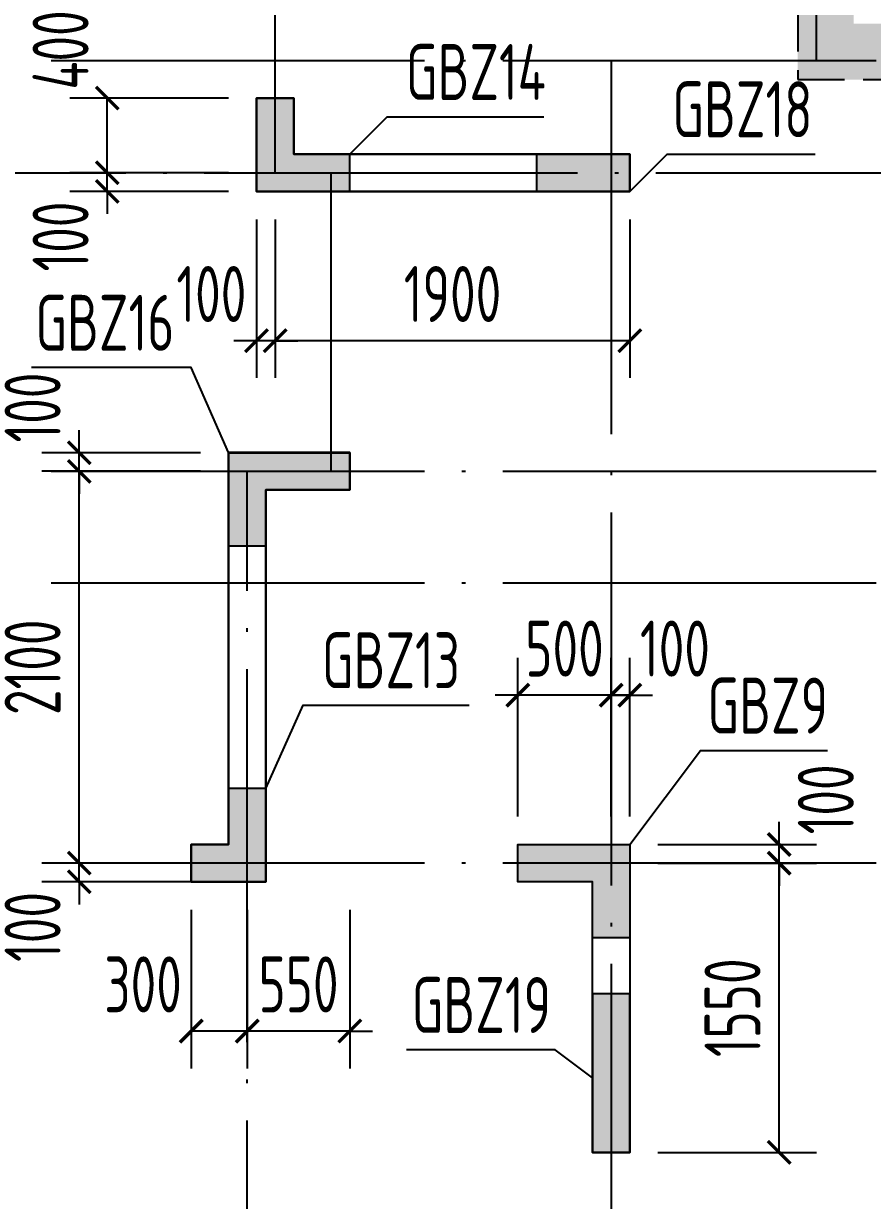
# Model space of a CAD drawing. Extents: x -668857 to 143095, y -247466 to 228182.
# Drawn here: x -315325 to -310776, y 204330 to 210638 of the extents above; entities that cross this region are included whole.
import ezdxf
from ezdxf.enums import TextEntityAlignment as Align

# ---------------------------------------------------------------- set-up
doc = ezdxf.new("R2010")
doc.units = 0
doc.header["$LTSCALE"] = 1000
doc.linetypes.add('DASH', pattern=[0.35, 0.25, -0.1])
doc.linetypes.add('DOTE', pattern=[2.42, 2, -0.2, 0.02, -0.2])
doc.layers.get('0').update_dxf_attribs({"linetype": 'CONTINUOUS'})
doc.layers.get('DEFPOINTS').update_dxf_attribs({"linetype": 'CONTINUOUS'})
for name, color, linetype in [('A-DOTE', 10, 'DOTE'), ('COLU_DE_TEXT', 7, 'CONTINUOUS'), ('LABEL', 1, 'CONTINUOUS'), ('S-Q墙填充', 252, 'CONTINUOUS'), ('S-Q墙实线', 6, 'CONTINUOUS'), ('S-Q墙标注', 3, 'CONTINUOUS'), ('S-Q墙虚线', 6, 'DASH'), ('S-X详图填充', 252, 'CONTINUOUS'), ('S-X详图实线', 4, 'CONTINUOUS')]:
    doc.layers.add(name, color=color, linetype=linetype)
doc.styles.add('TSSD_REIN', font='tssdeng.shx', dxfattribs={"width": 0.7, "height": 300, "bigfont": 'tssdchn.shx'})
doc.styles.add('结构文字', font='zstxt.shx', dxfattribs={"width": 0.7, "bigfont": 'zshz.shx'})
doc.dimstyles.new('STRUCK', dxfattribs={"dimtxt": 400, "dimasz": 121, "dimexe": 200, "dimexo": 150, "dimgap": 115, "dimtad": 1, "dimdec": 0, "dimdsep": 46, "dimtxsty": '结构文字', "dimblk": 'ARCHTICK', "dimcen": 400, "dimclrd": 3, "dimclre": 3, "dimclrt": 7, "dimadec": 0, "dimazin": 0, "dimtfac": 1, "dimtdec": 0, "dimtix": 1, "dimtmove": 2, "dimatfit": 3, "dimldrblk": '_DIMX', "dimfxl": 0, "dimtolj": 1, "dimtzin": 0, "dimarcsym": 0})

# ---------------------------------------------------------------- blocks, each defined once
blk = doc.blocks.new('20210726.16350016')
at = {"layer": 'A-DOTE'}
for p, q in [((18500, 13100.3), (18500, 21100)), ((21400, 13700), (21400, 21100)), ((55600, 13700), (3600, 13700)), ((20299.8, 13700), (20300, 3600)), ((3600, 13100.3), (55600, 13100.3)), ((18800, 11500), (18800, 13100)), ((55600, 11500), (3600, 11500)), ((18350, 3600.1), (18350, 11500)), ((55600, 10900), (3600, 10900)), ((55600, 9400), (3600, 9400))]:
    blk.add_line(p, q, dxfattribs=at)
blk = doc.blocks.new('_ArchTick')
at = {"color": 0, "linetype": 'ByBlock', "const_width": 0.15}
blk.add_lwpolyline([(-0.5, -0.5), (0.5, 0.5)], dxfattribs=at)
blk = doc.blocks.new('*D726')
at = {"layer": 'DEFPOINTS', "color": 0}
for p in [(-314876.1, 209838.5), (-314076.1, 209838.5), (-314076.1, 209738.5)]:
    blk.add_point(p, dxfattribs=at)
at = {"layer": 'S-Q墙标注', "color": 3, "lineweight": -2}
for p, q in [((-314876.1, 209838.5), (-314876.1, 209959.5)), ((-314226.1, 209838.5), (-315076.1, 209838.5)), ((-314876.1, 209738.5), (-314876.1, 209838.5)), ((-314226.1, 209738.5), (-315076.1, 209738.5)), ((-314876.1, 209738.5), (-314876.1, 209617.5))]:
    blk.add_line(p, q, dxfattribs=at)
at = {"layer": 'S-Q墙标注', "color": 3, "lineweight": -2, "xscale": 121, "yscale": 121, "zscale": 121}
for p, rotation in [((-314876.1, 209838.5), 270), ((-314876.1, 209738.5), 90)]:
    blk.add_blockref('_ArchTick', p, dxfattribs=dict(at, rotation=rotation))
at = {"layer": 'S-Q墙标注', "color": 7, "insert": (-315126.1, 209496.6), "char_height": 300, "attachment_point": 5, "rotation": 90, "style": 'TSSD_REIN'}
blk.add_mtext('\\A1;100', dxfattribs=at)
blk = doc.blocks.new('_DIMX')
blk.add_line((-150, 0), (150, 0))
at = {"const_width": 50}
blk.add_lwpolyline([(-70, -70), (70, 70)], dxfattribs=at)
blk = doc.blocks.new('*D727')
at = {"layer": 'DEFPOINTS', "color": 0}
for p in [(-314876.1, 210238.5), (-314076.1, 210238.5), (-314076.1, 209838.5)]:
    blk.add_point(p, dxfattribs=at)
at = {"layer": 'S-Q墙标注', "color": 3, "lineweight": -2}
for p, q in [((-314226.1, 210238.5), (-315076.1, 210238.5)), ((-314876.1, 209838.5), (-314876.1, 210238.5)), ((-314226.1, 209838.5), (-315076.1, 209838.5))]:
    blk.add_line(p, q, dxfattribs=at)
at = {"layer": 'S-Q墙标注', "color": 3, "lineweight": -2, "xscale": 121, "yscale": 121, "zscale": 121}
for p, rotation in [((-314876.1, 210238.5), 90), ((-314876.1, 209838.5), 270)]:
    blk.add_blockref('_ArchTick', p, dxfattribs=dict(at, rotation=rotation))
at = {"layer": 'S-Q墙标注', "color": 7, "insert": (-315126.1, 210496.6), "char_height": 300, "attachment_point": 5, "rotation": 90, "style": 'TSSD_REIN'}
blk.add_mtext('\\A1;400', dxfattribs=at)
blk = doc.blocks.new('*D728')
at = {"layer": 'DEFPOINTS', "color": 0}
for p in [(-313976.1, 209738.5), (-312076.1, 209738.5), (-313976.1, 208938.5)]:
    blk.add_point(p, dxfattribs=at)
at = {"layer": 'S-Q墙标注', "color": 3, "lineweight": -2}
for p, q in [((-313976.1, 209588.5), (-313976.1, 208738.5)), ((-312076.1, 209588.5), (-312076.1, 208738.5)), ((-312076.1, 208938.5), (-313976.1, 208938.5))]:
    blk.add_line(p, q, dxfattribs=at)
at = {"layer": 'S-Q墙标注', "color": 3, "lineweight": -2, "xscale": 121, "yscale": 121, "zscale": 121, "rotation": 180}
blk.add_blockref('_ArchTick', (-313976.1, 208938.5), dxfattribs=at)
at = {"layer": 'S-Q墙标注', "color": 3, "lineweight": -2, "xscale": 121, "yscale": 121, "zscale": 121}
blk.add_blockref('_ArchTick', (-312076.1, 208938.5), dxfattribs=at)
at = {"layer": 'S-Q墙标注', "color": 7, "insert": (-313026.1, 209188.5), "char_height": 300, "attachment_point": 5, "style": 'TSSD_REIN'}
blk.add_mtext('\\A1;1900', dxfattribs=at)
blk = doc.blocks.new('*D729')
at = {"layer": 'DEFPOINTS', "color": 0}
for p in [(-314076.1, 209738.5), (-313976.1, 209738.5), (-314076.1, 208938.5)]:
    blk.add_point(p, dxfattribs=at)
at = {"layer": 'S-Q墙标注', "color": 3, "lineweight": -2}
for p, q in [((-314076.1, 209588.5), (-314076.1, 208738.5)), ((-313976.1, 209588.5), (-313976.1, 208738.5)), ((-314076.1, 208938.5), (-314197.1, 208938.5)), ((-313976.1, 208938.5), (-314076.1, 208938.5)), ((-313976.1, 208938.5), (-313855.1, 208938.5))]:
    blk.add_line(p, q, dxfattribs=at)
at = {"layer": 'S-Q墙标注', "color": 3, "lineweight": -2, "xscale": 121, "yscale": 121, "zscale": 121}
blk.add_blockref('_ArchTick', (-314076.1, 208938.5), dxfattribs=at)
at = {"layer": 'S-Q墙标注', "color": 3, "lineweight": -2, "xscale": 121, "yscale": 121, "zscale": 121, "rotation": 180}
blk.add_blockref('_ArchTick', (-313976.1, 208938.5), dxfattribs=at)
at = {"layer": 'S-Q墙标注', "color": 7, "insert": (-314318.1, 209188.5), "char_height": 300, "attachment_point": 5, "style": 'TSSD_REIN'}
blk.add_mtext('\\A1;100', dxfattribs=at)
blk = doc.blocks.new('*D734')
at = {"layer": 'DEFPOINTS', "color": 0}
for p in [(-314126.1, 206038.2), (-313576.3, 206038.2), (-314126.1, 205238.2)]:
    blk.add_point(p, dxfattribs=at)
at = {"layer": 'S-Q墙标注', "color": 3, "lineweight": -2}
for p, q in [((-314126.1, 205888.2), (-314126.1, 205038.2)), ((-313576.3, 205888.2), (-313576.3, 205038.2)), ((-314126.1, 205238.2), (-314247.1, 205238.2)), ((-313576.3, 205238.2), (-314126.1, 205238.2)), ((-313576.3, 205238.2), (-313455.3, 205238.2))]:
    blk.add_line(p, q, dxfattribs=at)
at = {"layer": 'S-Q墙标注', "color": 3, "lineweight": -2, "xscale": 121, "yscale": 121, "zscale": 121}
blk.add_blockref('_ArchTick', (-314126.1, 205238.2), dxfattribs=at)
at = {"layer": 'S-Q墙标注', "color": 3, "lineweight": -2, "xscale": 121, "yscale": 121, "zscale": 121, "rotation": 180}
blk.add_blockref('_ArchTick', (-313576.3, 205238.2), dxfattribs=at)
at = {"layer": 'S-Q墙标注', "color": 7, "insert": (-313851.2, 205488.2), "char_height": 300, "attachment_point": 5, "style": 'TSSD_REIN'}
blk.add_mtext('\\A1;550', dxfattribs=at)
blk = doc.blocks.new('*D735')
at = {"layer": 'DEFPOINTS', "color": 0}
for p in [(-314426.1, 206038.2), (-314126.1, 206038.2), (-314426.1, 205238.2)]:
    blk.add_point(p, dxfattribs=at)
at = {"layer": 'S-Q墙标注', "color": 3, "lineweight": -2}
for p, q in [((-314426.1, 205888.2), (-314426.1, 205038.2)), ((-314126.1, 205888.2), (-314126.1, 205038.2)), ((-314126.1, 205238.2), (-314426.1, 205238.2))]:
    blk.add_line(p, q, dxfattribs=at)
at = {"layer": 'S-Q墙标注', "color": 3, "lineweight": -2, "xscale": 121, "yscale": 121, "zscale": 121, "rotation": 180}
blk.add_blockref('_ArchTick', (-314426.1, 205238.2), dxfattribs=at)
at = {"layer": 'S-Q墙标注', "color": 3, "lineweight": -2, "xscale": 121, "yscale": 121, "zscale": 121}
blk.add_blockref('_ArchTick', (-314126.1, 205238.2), dxfattribs=at)
at = {"layer": 'S-Q墙标注', "color": 7, "insert": (-314684.2, 205488.2), "char_height": 300, "attachment_point": 5, "style": 'TSSD_REIN'}
blk.add_mtext('\\A1;300', dxfattribs=at)
blk = doc.blocks.new('*D847')
at = {"layer": 'DEFPOINTS', "color": 0}
for p in [(-312076.1, 206138.2), (-311276.1, 206138.2), (-312076.2, 204587.9)]:
    blk.add_point(p, dxfattribs=at)
at = {"layer": 'S-Q墙标注', "color": 3, "lineweight": -2}
for p, q in [((-311926.1, 206138.2), (-311076.1, 206138.2)), ((-311276.1, 204587.9), (-311276.1, 206138.2)), ((-311926.2, 204587.9), (-311076.1, 204587.9))]:
    blk.add_line(p, q, dxfattribs=at)
at = {"layer": 'S-Q墙标注', "color": 3, "lineweight": -2, "xscale": 121, "yscale": 121, "zscale": 121}
for p, rotation in [((-311276.1, 206138.2), 90), ((-311276.1, 204587.9), 270)]:
    blk.add_blockref('_ArchTick', p, dxfattribs=dict(at, rotation=rotation))
at = {"layer": 'S-Q墙标注', "color": 7, "insert": (-311526.1, 205363.1), "char_height": 300, "attachment_point": 5, "rotation": 90, "style": 'TSSD_REIN'}
blk.add_mtext('\\A1;1550', dxfattribs=at)
blk = doc.blocks.new('*D848')
at = {"layer": 'DEFPOINTS', "color": 0}
for p in [(-312076.1, 206238.2), (-311276.1, 206238.2), (-312076.1, 206138.2)]:
    blk.add_point(p, dxfattribs=at)
at = {"layer": 'S-Q墙标注', "color": 3, "lineweight": -2}
for p, q in [((-311276.1, 206238.2), (-311276.1, 206359.2)), ((-311926.1, 206238.2), (-311076.1, 206238.2)), ((-311276.1, 206138.2), (-311276.1, 206238.2)), ((-311926.1, 206138.2), (-311076.1, 206138.2)), ((-311276.1, 206138.2), (-311276.1, 206017.2))]:
    blk.add_line(p, q, dxfattribs=at)
at = {"layer": 'S-Q墙标注', "color": 3, "lineweight": -2, "xscale": 121, "yscale": 121, "zscale": 121}
for p, rotation in [((-311276.1, 206238.2), 270), ((-311276.1, 206138.2), 90)]:
    blk.add_blockref('_ArchTick', p, dxfattribs=dict(at, rotation=rotation))
at = {"layer": 'S-Q墙标注', "color": 7, "insert": (-311026.1, 206480.1), "char_height": 300, "attachment_point": 5, "rotation": 90, "style": 'TSSD_REIN'}
blk.add_mtext('\\A1;100', dxfattribs=at)
blk = doc.blocks.new('*D849')
at = {"layer": 'DEFPOINTS', "color": 0}
for p in [(-312176.2, 207038.2), (-312176.2, 206238.2), (-312076.2, 206238.2)]:
    blk.add_point(p, dxfattribs=at)
at = {"layer": 'S-Q墙标注', "color": 3, "lineweight": -2}
for p, q in [((-312176.2, 206388.2), (-312176.2, 207238.2)), ((-312076.2, 206388.2), (-312076.2, 207238.2)), ((-312176.2, 207038.2), (-312297.2, 207038.2)), ((-312076.2, 207038.2), (-312176.2, 207038.2)), ((-312076.2, 207038.2), (-311955.2, 207038.2))]:
    blk.add_line(p, q, dxfattribs=at)
at = {"layer": 'S-Q墙标注', "color": 3, "lineweight": -2, "xscale": 121, "yscale": 121, "zscale": 121}
blk.add_blockref('_ArchTick', (-312176.2, 207038.2), dxfattribs=at)
at = {"layer": 'S-Q墙标注', "color": 3, "lineweight": -2, "xscale": 121, "yscale": 121, "zscale": 121, "rotation": 180}
blk.add_blockref('_ArchTick', (-312076.2, 207038.2), dxfattribs=at)
at = {"layer": 'S-Q墙标注', "color": 7, "insert": (-311834.3, 207288.2), "char_height": 300, "attachment_point": 5, "style": 'TSSD_REIN'}
blk.add_mtext('\\A1;100', dxfattribs=at)
blk = doc.blocks.new('*D850')
at = {"layer": 'DEFPOINTS', "color": 0}
for p in [(-312676.2, 207038.2), (-312676.2, 206238.2), (-312176.2, 206238.2)]:
    blk.add_point(p, dxfattribs=at)
at = {"layer": 'S-Q墙标注', "color": 3, "lineweight": -2}
for p, q in [((-312676.2, 206388.2), (-312676.2, 207238.2)), ((-312176.2, 206388.2), (-312176.2, 207238.2)), ((-312676.2, 207038.2), (-312797.2, 207038.2)), ((-312176.2, 207038.2), (-312676.2, 207038.2)), ((-312176.2, 207038.2), (-312055.2, 207038.2))]:
    blk.add_line(p, q, dxfattribs=at)
at = {"layer": 'S-Q墙标注', "color": 3, "lineweight": -2, "xscale": 121, "yscale": 121, "zscale": 121}
blk.add_blockref('_ArchTick', (-312676.2, 207038.2), dxfattribs=at)
at = {"layer": 'S-Q墙标注', "color": 3, "lineweight": -2, "xscale": 121, "yscale": 121, "zscale": 121, "rotation": 180}
blk.add_blockref('_ArchTick', (-312176.2, 207038.2), dxfattribs=at)
at = {"layer": 'S-Q墙标注', "color": 7, "insert": (-312426.2, 207288.2), "char_height": 300, "attachment_point": 5, "style": 'TSSD_REIN'}
blk.add_mtext('\\A1;500', dxfattribs=at)
blk = doc.blocks.new('*D866')
at = {"layer": 'DEFPOINTS', "color": 0}
for p in [(-315026.1, 206138.2), (-314226.1, 206138.2), (-314226.1, 206038.2)]:
    blk.add_point(p, dxfattribs=at)
at = {"layer": 'S-Q墙标注', "color": 3, "lineweight": -2}
for p, q in [((-315026.1, 206138.2), (-315026.1, 206259.2)), ((-314376.1, 206138.2), (-315226.1, 206138.2)), ((-315026.1, 206038.2), (-315026.1, 206138.2)), ((-314376.1, 206038.2), (-315226.1, 206038.2)), ((-315026.1, 206038.2), (-315026.1, 205917.2))]:
    blk.add_line(p, q, dxfattribs=at)
at = {"layer": 'S-Q墙标注', "color": 3, "lineweight": -2, "xscale": 121, "yscale": 121, "zscale": 121}
for p, rotation in [((-315026.1, 206138.2), 270), ((-315026.1, 206038.2), 90)]:
    blk.add_blockref('_ArchTick', p, dxfattribs=dict(at, rotation=rotation))
at = {"layer": 'S-Q墙标注', "color": 7, "insert": (-315276.1, 205796.3), "char_height": 300, "attachment_point": 5, "rotation": 90, "style": 'TSSD_REIN'}
blk.add_mtext('\\A1;100', dxfattribs=at)
blk = doc.blocks.new('*D867')
at = {"layer": 'DEFPOINTS', "color": 0}
for p in [(-315026.1, 208238.2), (-314226.1, 208238.2), (-314226.1, 206138.2)]:
    blk.add_point(p, dxfattribs=at)
at = {"layer": 'S-Q墙标注', "color": 3, "lineweight": -2}
for p, q in [((-314376.1, 208238.2), (-315226.1, 208238.2)), ((-315026.1, 206138.2), (-315026.1, 208238.2)), ((-314376.1, 206138.2), (-315226.1, 206138.2))]:
    blk.add_line(p, q, dxfattribs=at)
at = {"layer": 'S-Q墙标注', "color": 3, "lineweight": -2, "xscale": 121, "yscale": 121, "zscale": 121}
for p, rotation in [((-315026.1, 208238.2), 90), ((-315026.1, 206138.2), 270)]:
    blk.add_blockref('_ArchTick', p, dxfattribs=dict(at, rotation=rotation))
at = {"layer": 'S-Q墙标注', "color": 7, "insert": (-315276.1, 207188.2), "char_height": 300, "attachment_point": 5, "rotation": 90, "style": 'TSSD_REIN'}
blk.add_mtext('\\A1;2100', dxfattribs=at)
blk = doc.blocks.new('*D868')
at = {"layer": 'DEFPOINTS', "color": 0}
for p in [(-315026.1, 208338.2), (-314226.1, 208338.2), (-314226.1, 208238.2)]:
    blk.add_point(p, dxfattribs=at)
at = {"layer": 'S-Q墙标注', "color": 3, "lineweight": -2}
for p, q in [((-315026.1, 208338.2), (-315026.1, 208459.2)), ((-314376.1, 208338.2), (-315226.1, 208338.2)), ((-315026.1, 208238.2), (-315026.1, 208338.2)), ((-314376.1, 208238.2), (-315226.1, 208238.2)), ((-315026.1, 208238.2), (-315026.1, 208117.2))]:
    blk.add_line(p, q, dxfattribs=at)
at = {"layer": 'S-Q墙标注', "color": 3, "lineweight": -2, "xscale": 121, "yscale": 121, "zscale": 121}
for p, rotation in [((-315026.1, 208338.2), 270), ((-315026.1, 208238.2), 90)]:
    blk.add_blockref('_ArchTick', p, dxfattribs=dict(at, rotation=rotation))
at = {"layer": 'S-Q墙标注', "color": 7, "insert": (-315276.1, 208580.1), "char_height": 300, "attachment_point": 5, "rotation": 90, "style": 'TSSD_REIN'}
blk.add_mtext('\\A1;100', dxfattribs=at)

msp = doc.modelspace()

# ---------------------------------------------------------------- hatches: boundary and pattern name
at = {"layer": 'S-Q墙填充', "ltscale": 0.5}
h = msp.add_hatch(dxfattribs=at)
h.set_pattern_fill('ARMORED', color=252, scale=30, style=0)
h.set_pattern_definition([(50, (-376939.88, 173170.09), (215.17805, -18.82564), [22.5, -247.5]), (355, (-376939.88, 173170.09), (-41.6254, 225.65764), [18, -198]), (100.4514, (-376921.95, 173168.52), (173.5528, 206.83186), [19.12206, -210.34263]), (46.1842, (-376939.88, 173230.09), (320.1723, -49.6557), [33.75, -371.25]), (96.6356, (-376913.2, 173225.95), (280.3988, 292.2354), [28.6831, -315.5139]), (351.1842, (-376939.88, 173230.1), (280.3986, 292.2356), [27, -297]), (21, (-376909.88, 173215.09), (179.07212, -120.78567), [22.5, -247.5]), (326, (-376909.88, 173215.09), (72.9946, 217.545), [18, -198]), (71.4514, (-376894.95, 173205.02), (252.0668, 96.75915), [19.12206, -210.34263]), (37.5, (-376939.88, 173170.085), (3.647957, 99.868156), [0, -195.6, 0, -201, 0, -198.75]), (7.5, (-376939.88, 173170.09), (78.92086, 118.32351), [0, -114.6, 0, -191.1, 0, -75.75]), (327.5, (-377006.78, 173170.085), (160.14673, -6.76646), [0, -75, 0, -234, 0, -310.5]), (317.5, (-377036.78, 173170.09), (174.95585, 30.0315), [0, -97.5, 0, -155.4, 0, -220.5]), (45, (-376939.88, 173170.09), (-106.06602, 106.06602), [])])
h.paths.add_polyline_path([(-285876.04, 212438.23), (-286525.96, 212438.23), (-288176.02, 212438.23), (-288776.24, 212438.23), (-288776.38, 212688.23), (-291975.97, 212688.23), (-291976.06, 212438.23), (-292575.99, 212438.23), (-294176.22, 212438.23), (-294876.13, 212438.23), (-294876.13, 211438.23), (-294876.13, 210638.23), (-307576.14, 210638.23), (-308026.14, 210638.23), (-308926.22, 210638.23), (-309376.13, 210638.23), (-310876.13, 210638.23), (-310876.13, 211438.23), (-310876.13, 212438.23), (-311526.05, 212438.23), (-313176.52, 212438.23), (-313776.13, 212438.23), (-313776.13, 212688.23), (-316976.13, 212688.23), (-316976.13, 212438.23), (-317576.26, 212438.23), (-319176.22, 212438.23), (-319876.13, 212438.23), (-319876.13, 211438.23), (-319876.13, 210638.23), (-328076.13, 210638.23), (-328076.13, 207638.23), (-328076.12, 205038.23), (-328076.12, 202938.23), (-325276.12, 202938.23), (-318776.08, 202938.23), (-318776.13, 201738.22), (-317726.13, 201738.22), (-315376.12, 201738.22), (-312826.13, 201738.22), (-311976.13, 201738.22), (-311976.18, 202938.11), (-306376.14, 202938.23), (-305476.14, 202938.23), (-302876.14, 202938.23), (-300276.12, 202938.23), (-299376.12, 202938.23), (-293776.12, 202938.23), (-293776.12, 201738.22), (-292726.13, 201738.22), (-290376.14, 201738.22), (-288026.13, 201738.22), (-286976.14, 201738.22), (-286976.14, 202938.23), (-281376.14, 202938.23), (-280476.14, 202938.23), (-277676.14, 202938.23), (-277676.14, 210638.23), (-279276.23, 210638.23), (-279676.14, 210638.23), (-282576.13, 210638.23), (-283026.13, 210638.23), (-283926.22, 210638.23), (-284376.14, 210638.23), (-285876.04, 210638.23), (-285876.04, 211438.23)])
h.paths.add_polyline_path([(-327776.13, 207538.23), (-327076.13, 207538.23), (-327076.13, 207738.23), (-327776.13, 207738.23), (-327776.13, 210338.23), (-327376.13, 210338.23), (-326476.04, 210338.23), (-326176.12, 210338.23), (-326176.11, 209688.23), (-325976.11, 209688.23), (-325976.12, 210338.23), (-323276.12, 210338.23), (-323276.12, 207538.23), (-323076.12, 207538.23), (-323076.12, 210338.23), (-322726.12, 210338.23), (-321826.04, 210338.23), (-321476.12, 210338.23), (-321476.12, 209538.23), (-321276.12, 209538.23), (-321276.12, 210338.23), (-319576.13, 210338.23), (-319576.13, 211438.23), (-319576.13, 212138.23), (-319176.22, 212138.23), (-317576.26, 212138.23), (-316876.13, 212138.23), (-316876.13, 210938.23), (-316676.13, 210938.23), (-316676.13, 212238.23), (-316676.13, 212388.23), (-314076.13, 212388.23), (-314076.13, 212238.23), (-314076.13, 210938.23), (-313876.13, 210938.23), (-313876.13, 212138.23), (-313176.52, 212138.23), (-311526.05, 212138.23), (-311176.13, 212138.23), (-311176.13, 211438.23), (-311176.13, 210338.23), (-309476.13, 210338.23), (-309476.13, 209538.23), (-309276.13, 209538.23), (-309276.13, 210338.23), (-308926.22, 210338.23), (-308026.14, 210338.23), (-307676.14, 210338.23), (-307676.14, 207538.23), (-307476.14, 207538.23), (-307476.14, 210338.23), (-304776.14, 210338.23), (-304776.14, 207538.23), (-304576.14, 207538.23), (-304576.14, 210338.23), (-304276.23, 210338.23), (-303276.13, 210338.23), (-302976.14, 210338.23), (-302976.14, 210338.23), (-302776.14, 210338.23), (-302776.14, 210338.23), (-302476.13, 210338.23), (-301476.04, 210338.23), (-301176.12, 210338.23), (-301176.12, 207538.03), (-300976.12, 207538.03), (-300976.12, 210338.23), (-298276.13, 210338.23), (-298276.13, 207538.23), (-298076.13, 207538.23), (-298076.13, 210338.23), (-297726.13, 210338.23), (-296826.04, 210338.23), (-296476.13, 210338.23), (-296476.13, 209538.23), (-296276.13, 209538.23), (-296276.13, 210338.23), (-294576.13, 210338.23), (-294576.13, 211438.23), (-294576.13, 212138.23), (-294176.22, 212138.23), (-292575.99, 212138.23), (-291876.13, 212138.23), (-291876.13, 210938.23), (-291676.13, 210938.23), (-291676.13, 212388.23), (-289076.13, 212388.23), (-289076.13, 210938.23), (-288876.13, 210938.23), (-288876.13, 212138.23), (-288176.02, 212138.23), (-286525.96, 212138.23), (-286176.04, 212138.23), (-286176.04, 211438.23), (-286176.04, 210338.23), (-284476.14, 210338.23), (-284476.14, 209538.23), (-284276.14, 209538.23), (-284276.14, 210338.23), (-283926.22, 210338.23), (-283026.13, 210338.23), (-282676.13, 210338.23), (-282676.13, 207538.23), (-282476.13, 207538.23), (-282476.13, 210338.23), (-279776.14, 210338.23), (-279776.14, 209688.25), (-279576.14, 209688.25), (-279576.14, 210338.23), (-279276.23, 210338.23), (-278376.13, 210338.23), (-277976.13, 210338.23), (-277976.13, 207738.23), (-278676.13, 207738.23), (-278676.13, 207538.23), (-277976.13, 207538.23), (-277976.14, 205038.23), (-277976.14, 203238.23), (-280476.14, 203238.23), (-281276.14, 203238.23), (-281276.14, 204688.23), (-281476.14, 204688.23), (-281476.14, 203238.23), (-286976.14, 203238.23), (-286976.14, 203488.22), (-287276.14, 203488.22), (-287276.14, 203138.23), (-287276.14, 202038.22), (-288026.13, 202038.22), (-290376.14, 202038.22), (-292726.13, 202038.22), (-293476.12, 202038.22), (-293476.12, 203138.23), (-293476.12, 203488.22), (-293776.12, 203488.22), (-293776.12, 203238.23), (-299276.12, 203238.23), (-299276.12, 204688.23), (-299476.12, 204688.23), (-299476.12, 203238.23), (-300276.12, 203238.23), (-302876.14, 203238.23), (-305476.14, 203238.23), (-306276.14, 203238.23), (-306276.14, 204688.23), (-306476.14, 204688.23), (-306476.14, 203238.22), (-311976.14, 203238.1), (-311976.1, 203488.2), (-312276.14, 203488.23), (-312276.19, 203138.11), (-312276.15, 202038.22), (-312826.13, 202038.23), (-315376.12, 202038.22), (-317726.13, 202038.22), (-318476.12, 202038.22), (-318476.07, 203138.11), (-318476.12, 203488.23), (-318776.12, 203488.2), (-318776.09, 203238.1), (-324276.12, 203238.22), (-324276.12, 204688.23), (-324476.12, 204688.23), (-324476.12, 203238.23), (-325276.12, 203238.23), (-327776.12, 203238.23), (-327776.12, 205038.23)], flags=16)
at = {"layer": 'S-X详图填充'}
h = msp.add_hatch(color=256, dxfattribs=at)
h.dxf.hatch_style = 1
h.paths.add_polyline_path([(-313576.14, 209738.55), (-313576.14, 209938.55), (-313876.14, 209938.55), (-313876.14, 210238.55), (-314076.14, 210238.55), (-314076.14, 209738.55)])
h = msp.add_hatch(color=256, dxfattribs=at)
h.dxf.hatch_style = 1
h.paths.add_polyline_path([(-312076.13, 209738.44), (-312076.13, 209938.44), (-312576.13, 209938.49), (-312576.13, 209738.49)])
h = msp.add_hatch(color=256, dxfattribs=at)
h.dxf.hatch_style = 1
h.paths.add_polyline_path([(-314226.14, 207838.25), (-314026.14, 207838.25), (-314026.14, 208138.25), (-313576.14, 208138.25), (-313576.14, 208338.25), (-314226.14, 208338.25)])
h = msp.add_hatch(color=256, dxfattribs=at)
h.dxf.hatch_style = 1
h.paths.add_polyline_path([(-314026.14, 206538.25), (-314226.14, 206538.25), (-314226.14, 206238.25), (-314426.14, 206238.25), (-314426.14, 206038.25), (-314026.14, 206038.25)])
h = msp.add_hatch(color=256, dxfattribs=at)
h.dxf.hatch_style = 1
h.paths.add_polyline_path([(-312076.24, 205738.2), (-312276.24, 205738.2), (-312276.24, 206038.2), (-312676.24, 206038.2), (-312676.24, 206238.2), (-312076.24, 206238.2)])
h = msp.add_hatch(color=256, dxfattribs=at)
h.dxf.hatch_style = 1
h.paths.add_polyline_path([(-312076.24, 205438.2), (-312276.24, 205438.2), (-312276.24, 204587.94), (-312076.24, 204587.94)])

# ---------------------------------------------------------------- linework, layer by layer
at = {"layer": 'LABEL'}
for points in [[(-313576.14, 209938.55), (-313376.14, 210138.55), (-312536.14, 210138.55)], [(-312076.13, 209738.49), (-311876.13, 209938.49), (-311082.81, 209938.49)], [(-314226.14, 208338.25), (-314426.14, 208794.23), (-315282.17, 208794.23)], [(-314026.14, 206538.24), (-313826.1, 206985.57), (-312937.07, 206985.48)], [(-312076.13, 206238.2), (-311697.44, 206742.7), (-311016.92, 206742.7)], [(-312276.22, 204987.9), (-312476.22, 205137.95), (-313271.85, 205137.95)]]:
    msp.add_lwpolyline(points, dxfattribs=at)
at = {"layer": 'S-Q墙实线', "ltscale": 0.5}
for points in [[(-312076.13, 209738.53), (-314076.13, 209738.53), (-314076.13, 210238.53), (-313876.13, 210238.53), (-313876.13, 209938.53), (-312076.13, 209938.53), (-312076.13, 209738.53)], [(-313576.13, 208138.22), (-314026.13, 208138.22), (-314026.13, 206038.23), (-314426.13, 206038.23), (-314426.13, 206238.23), (-314226.13, 206238.23), (-314226.13, 208338.22), (-313576.13, 208338.22), (-313576.13, 208138.22)]]:
    msp.add_lwpolyline(points, dxfattribs=at)
at = {"layer": 'S-Q墙实线'}
for points in [[(-313876.13, 209938.49), (-313876.13, 210238.49), (-314076.13, 210238.49), (-314076.13, 209738.49), (-313676.26, 209738.49), (-312076.13, 209738.49), (-312076.13, 209938.49), (-313676.26, 209938.49)], [(-314226.13, 206238.22), (-314426.13, 206238.22), (-314426.13, 206038.22), (-314026.13, 206038.22), (-314026.13, 208138.22), (-313576.26, 208138.22), (-313576.26, 208338.22), (-314226.13, 208338.22)], [(-312276.24, 204587.94), (-312276.24, 206038.2), (-312676.24, 206038.2), (-312676.24, 206238.2), (-312076.24, 206238.2), (-312076.24, 204587.94)]]:
    msp.add_lwpolyline(points, close=True, dxfattribs=at)
at = {"layer": 'S-Q墙虚线', "color": 6}
msp.add_lwpolyline([(-311176.13, 211438.23), (-311176.13, 210338.23), (-309476.13, 210338.23)], dxfattribs=at)
at = {"layer": 'S-X详图实线'}
for points in [[(-313576.14, 209738.55), (-313576.14, 209938.55), (-313876.14, 209938.55), (-313876.14, 210238.55), (-314076.14, 210238.55), (-314076.14, 209738.55), (-313576.14, 209738.55)], [(-312076.13, 209738.49), (-312076.13, 209938.49), (-312576.13, 209938.49), (-312576.13, 209738.49), (-312076.13, 209738.49)], [(-314226.14, 207838.25), (-314026.14, 207838.25), (-314026.14, 208138.25), (-313576.14, 208138.25), (-313576.14, 208338.25), (-314226.14, 208338.25), (-314226.14, 207838.25)], [(-314026.14, 206538.25), (-314226.14, 206538.25), (-314226.14, 206238.25), (-314426.14, 206238.25), (-314426.14, 206038.25), (-314026.14, 206038.25), (-314026.14, 206538.25)], [(-312076.24, 205738.2), (-312276.24, 205738.2), (-312276.24, 206038.2), (-312676.24, 206038.2), (-312676.24, 206238.2), (-312076.24, 206238.2), (-312076.24, 205738.2)], [(-312076.24, 205438.2), (-312276.24, 205438.2), (-312276.24, 204587.94), (-312076.24, 204587.94), (-312076.24, 204987.9)]]:
    msp.add_lwpolyline(points, close=True, dxfattribs=at)

# ---------------------------------------------------------------- block references
at = {"layer": 'A-DOTE'}
msp.add_blockref('20210726.16350016', (-332476.13, 196738.18), dxfattribs=at)

# ---------------------------------------------------------------- texts
at = {"layer": 'COLU_DE_TEXT', "style": 'TSSD_REIN', "width": 0.7}
for s, p in [('GBZ14', (-313276.14, 210138.55)), ('GBZ18', (-311848.29, 209938.49)), ('GBZ16', (-315261.14, 208794.23)), ('GBZ9', (-311660.31, 206742.7)), ('GBZ19', (-313244.85, 205137.95))]:
    msp.add_text(s, height=300, dxfattribs=at).set_placement(p, align=Align.BOTTOM_LEFT)
msp.add_text('GBZ13', height=300, rotation=359.994197, dxfattribs=at).set_placement((-313726.1, 206985.56), align=Align.BOTTOM_LEFT)

# ---------------------------------------------------------------- dimensions: what is measured, and where the dimension line sits
at = {"layer": 'S-Q墙标注'}
for base, p1, p2, angle, picture, middle in [((-314876.13, 210238.49), (-314076.13, 209838.49), (-314076.13, 210238.49), 90, '*D727', (-315126.13, 210496.57)), ((-314876.13, 209838.49), (-314076.13, 209738.49), (-314076.13, 209838.49), 90, '*D726', (-315126.13, 209496.57)), ((-314076.13, 208938.49), (-313976.13, 209738.49), (-314076.13, 209738.49), 180, '*D729', (-314318.05, 209188.49)), ((-315026.13, 208338.22), (-314226.13, 208238.22), (-314226.13, 208338.22), 90, '*D868', (-315276.13, 208580.15)), ((-312176.24, 207038.2), (-312076.24, 206238.2), (-312176.24, 206238.2), 180, '*D849', (-311834.32, 207288.2)), ((-311276.13, 206238.2), (-312076.13, 206138.2), (-312076.13, 206238.2), 90, '*D848', (-311026.13, 206480.12)), ((-315026.13, 206138.22), (-314226.13, 206038.22), (-314226.13, 206138.22), 90, '*D866', (-315276.13, 205796.3)), ((-314426.13, 205238.22), (-314126.13, 206038.22), (-314426.13, 206038.22), 180, '*D735', (-314684.21, 205488.22))]:
    dim = msp.add_linear_dim(base=base, p1=p1, p2=p2, angle=angle, dimstyle='STRUCK', override={"dimtxt": 300, "dimgap": 100, "dimtxsty": 'TSSD_REIN'}, dxfattribs=at)
    dim.commit()
    dim.dimension.update_dxf_attribs({"geometry": picture, "text_midpoint": middle, "dimtype": 160})
for base, p1, p2, angle, picture, middle in [((-313976.13, 208938.49), (-312076.13, 209738.49), (-313976.13, 209738.49), 180, '*D728', (-313026.13, 209188.49)), ((-315026.13, 208238.22), (-314226.13, 206138.22), (-314226.13, 208238.22), 90, '*D867', (-315276.13, 207188.22)), ((-312676.16, 207038.2), (-312176.24, 206238.2), (-312676.16, 206238.2), 180, '*D850', (-312426.2, 207288.2)), ((-311276.13, 206138.2), (-312076.24, 204587.94), (-312076.13, 206138.2), 90, '*D847', (-311526.13, 205363.07)), ((-314126.13, 205238.22), (-313576.26, 206038.22), (-314126.13, 206038.22), 180, '*D734', (-313851.19, 205488.22))]:
    dim = msp.add_linear_dim(base=base, p1=p1, p2=p2, angle=angle, dimstyle='STRUCK', override={"dimtxt": 300, "dimgap": 100, "dimtxsty": 'TSSD_REIN'}, dxfattribs=at)
    dim.commit()
    dim.dimension.update_dxf_attribs({"geometry": picture, "text_midpoint": middle})

doc.saveas('drawing.dxf')
